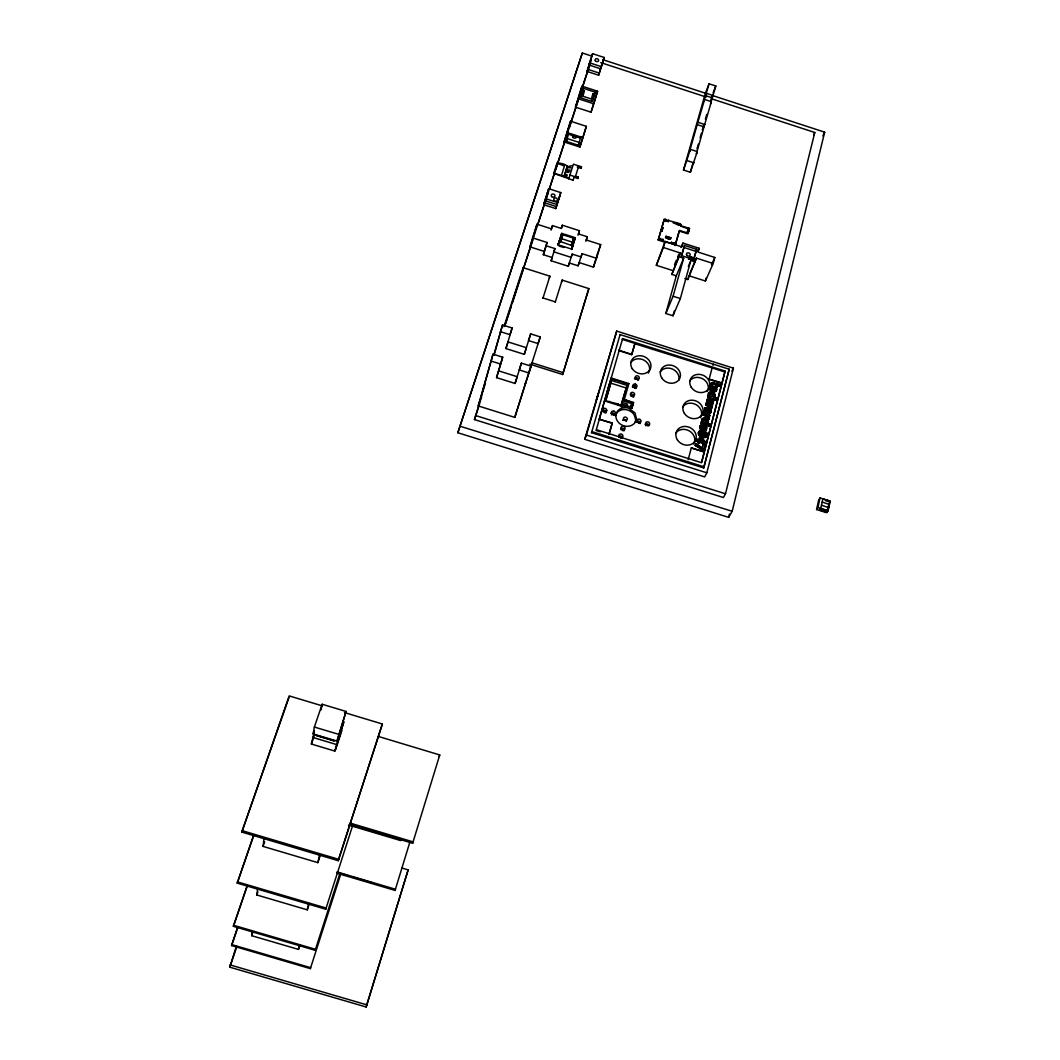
<?xml version="1.0" encoding="UTF-8"?>
<svg xmlns="http://www.w3.org/2000/svg" width="1060" height="1060" viewBox="0 0 1060 1060"><rect width="100%" height="100%" fill="white"/><g stroke="black" fill="none" stroke-linecap="round" stroke-linejoin="round"><path stroke-width="1.5" d="M708.305 410.127L707.471 407.53L704.754 408.206M702.753 433.924L703.31 435.686L705.708 435.435M715.222 389.815L714.334 387.841L715.367 388.887L715.01 390.279M708.358 410.578L708.57 411.863L709.59 411.903M699.732 432.877L701.998 435.196L701.428 433.673M707.166 411.161L707.365 410.127M707.325 410.511C705.933 414.778 704.979 406.033 707.219 410.021M707.629 417.812C696.619 411.346 709.59 415.123 707.365 418.766C711.817 420.104 707.537 414.738 708.252 416.699M704.582 408.656C705.39 410.406 703.588 411.439 704.874 410.803M341.002 873.334L310.355 968.615L231.583 945.56L237.559 927.407M339.916 873.413L315.165 950.303L233.385 926.321L247.338 885.047M352.98 824.534L325.738 909.215L237.241 883.126L253.499 835.373M401.846 868.008L408.14 869.889L366.164 1007L229.795 967.184L236.406 946.156M344.526 712.585L382.355 723.993L338.233 860.693L241.799 832.087L289.181 695.89L322.412 705.907M711.167 383.707L710.862 384.899C712.837 385.615 713.433 382.236 716.467 385.138L716.03 386.542L717.342 386.635L716.03 386.542M708.438 409.862C708.199 415.692 710.134 407.901 709.842 411.081M689.344 259.117C687.768 254.599 695.917 258.256 691.478 260.071M709.975 387.88C712.373 394.386 708.358 389.921 710.518 386.767A2.955 2.531 26.2 0 1 712.002 385.919L716.229 387.629A3.299 2.836 26.3 0 1 716.745 389.365L716.269 390.915M635.351 421.973L635.655 419.588L634.172 414.831A10.481 9.143 23.1 0 0 623.85 409.505A10.481 9.143 23.1 0 0 615.396 415.692M698.421 432.44C697.917 436.415 704.622 438.999 707.153 436.137M637.563 379.917L636.716 378.566L635.417 378.963M309.321 903.571L307.267 909.838L256.825 894.985L257.567 889.115M299.98 944.738L298.456 949.402L251.737 935.715L252.293 931.409M320.438 854.797L317.854 862.641L263.052 846.397L264.033 838.672M630.607 396.016L632.051 395.115L632.621 396.917M701.084 427.021L701.892 428.558L703.098 426.835M713.592 396.122L712.784 394.161L709.988 394.002L710.014 395.804L712.837 396.692M702.913 420.621C704.092 426.703 710.372 419.005 703.111 420.33L702.767 420.886M708.319 422.185L708.239 420.197L706.397 418.594A4.876 4.227 26.7 0 0 704.449 418.104L703.231 418.236A2.663 2.305 26.6 0 0 701.919 419.243L701.561 420.091M715.01 396.122L714.944 394.161L713.115 392.571A4.849 4.16 26.4 0 0 711.167 392.081L709.962 392.213A2.65 2.266 26.3 0 0 708.663 393.207L708.239 394.585M710.942 411.956L711.22 410.724M699.653 427.895L699.918 426.637M708.451 393.764L708.848 396.056L708.411 394.837M707.325 435.62L707.537 434.759A3.114 2.69 27 0 0 707.033 433.103L706.172 432.228A3.736 3.233 27 0 0 703.893 431.46L701.879 432.493M701.694 419.826L702.091 422.118L701.614 420.369M716.52 390.266L716.613 389.643A3.299 2.836 26.3 0 0 716.083 387.907L711.87 386.198A2.955 2.531 26.2 0 0 710.385 387.046L710.067 387.549M701.521 433.129L702.038 435.183M334.867 751.09L343.798 721.913L334.867 751.09L311.362 744.027L314.078 732.831M313.151 733.931L314.369 727.041L322.147 704.251L346.063 711.459L336.987 741.099L313.151 733.931L314.171 730.923M321.114 709.895L322.147 704.251M705.404 428.558L704.94 427.193L703.946 428.373M336.987 741.099L346.063 711.459M829.914 501.605L826.774 512.709L816.584 509.516L817.936 507.501L828.138 510.708L820.48 508.72L819.592 510.032L826.906 512.325L827.489 509.661M828.522 507.965L829.225 504.785M828.032 510.867L830.205 501.168L820.029 497.962L818.691 499.989L816.584 509.516M817.936 507.501L820.029 497.962M298.456 949.402L299.384 945.228M307.267 909.838L308.54 904.14M317.854 862.641L319.537 855.142M710.915 384.449L711.392 383.058M557.149 163.253L564.516 165.983M567.1 167.043C568.438 164.194 555.678 161.822 557.03 163.797M591.785 56.087L582.337 53L457.854 432.745L728.657 517.346L732.182 511.291L824.68 132.169L712.956 95.665M728.657 517.346L729.439 514.126M481.677 396.705L474.429 419.575L723.41 497.511L725.517 493.788L814.782 132.487L712.505 99.097M620.1 334.576L591.506 432.718L703.734 467.937L729.201 369.211L620.1 334.576L619.649 335.728M706.835 472.8L733.414 368.151L616.708 331.091L584.722 439.317L704.648 476.907L706.835 472.8L586.418 435.037L584.722 439.317M719.396 386.383L717.487 385.787L719.396 386.383L719.926 384.581L717.885 384.263L719.926 384.581M695.731 443.464C703.138 449.042 706.265 450.884 695.731 443.464L695.161 445.425L703.257 450.738L704.754 445.134L702.979 444.882L704.754 445.134M705.046 443.756L699.799 442.1L705.046 443.756L705.549 442.073L701.322 437.091L699.706 436.587L705.549 442.073M702.223 421.88L701.402 421.615L700.885 423.377L709.749 426.173L710.279 424.344L706.914 423.589L710.279 424.344M708.968 395.804L708.159 395.539L707.643 397.275L716.441 400.057L716.971 398.242L713.632 397.513L716.971 398.242M701.587 462.067L725.106 371.079L622.631 338.564L622.299 339.412L634.94 343.427L631.694 354.663L619.014 350.648L619.398 349.442M725.106 371.079L701.627 462.73L596.303 429.658L622.631 338.564M703.734 467.937L729.201 369.211M310.355 968.615L310.606 967.674L231.676 944.566M315.165 950.303L315.43 949.296L233.478 925.247M325.738 909.215L326.043 908.022L237.347 881.867M338.233 860.693L382.355 723.993M701.137 426.862C704.357 425.815 701.667 422.94 700.156 425.974M699.772 432.798L700.951 432.44L701.468 430.691L698.977 431.486M702.343 426.425L702.873 424.662M716.414 390.636L714.824 392.014L712.055 391.789L713.221 387.483L711.366 388.079M698.46 441.371L696.314 441L698.46 441.371L698.063 442.669L699.521 443.133L699.931 441.834M700.183 440.602L700.846 438.283C709.697 445.359 693.359 438.058 703.35 441.251M715.142 390L713.552 390.597L714.201 388.106M713.552 390.597L714.334 387.841M703.337 426.504L703.933 425.762A1.444 1.245 26.8 0 1 705.284 425.577C708.146 426.305 706.689 431.658 703.866 430.837L705.456 428.267M709.087 410.18L709.63 408.352L711.074 410.988M703.866 430.837L704.383 429.088M711.618 382.832L716.719 383.892L717.09 382.686L718.256 383.058L717.885 384.263M703.217 441.556L700.846 438.283M709.445 417.07L709.962 415.321L703.416 413.572L709.962 415.321M706.225 402.999L710.77 403.33L706.225 402.999L705.682 404.867L711.604 408.656L712.148 406.801L708.093 404.39L712.148 406.801M707.961 404.642L712.532 405.052L713.062 403.277L708.968 400.971L713.062 403.277M708.835 401.223L713.433 401.568L713.99 399.66L707.153 399.421L713.99 399.66M717.196 386.9L717.633 385.509M702.025 448.579L703.111 444.617M688.178 459.709L691.305 447.916L704.171 451.971L691.305 447.916M721.728 383.19L709.127 379.202L712.121 367.926L724.682 371.914M696.314 441L696.831 439.238L698.858 439.874L696.831 439.238M703.019 415.123L703.562 413.294M710.796 412.525L709.021 413.97L703.681 412.565L704.224 410.724M710.637 403.608L706.609 401.303L707.153 399.421M698.726 440.139L699.706 436.587M711.287 391.445L711.525 389.59A1.643 1.405 26.2 0 1 711.26 388.344M567.153 166.831L571.539 165.718M572.002 248.278C573.208 244.515 570.783 252.174 571.923 248.53M684.866 278.581L687.861 279.535L688.894 275.732L705.404 281.019L706.198 278.011M705.404 281.019L713.181 263.503L714.798 257.461L698.09 252.094L699.136 248.278L682.918 243.058L681.09 247.51M681.063 224.733L680.573 226.231L681.063 224.733L680.228 223.779L664.236 219.314L658.22 240.077L665.918 242.554M693.386 260.098L696.645 249.325L684.535 245.43L681.262 256.202M696.645 249.325L693.823 259.607L681.673 255.712L684.535 245.43M687.861 279.535L696.433 258.136L713.181 263.503M676.293 275.825L671.815 274.394L679.102 256.745L683.647 258.203L676.293 275.825L665.812 313.495L672.981 315.774L674.279 311.07M672.981 315.774L680.361 298.562L690.828 260.508L695.387 261.966M665.812 313.495L673.087 296.243L683.647 258.203M531.047 366.15L528.913 372.961L519.241 369.913L521.401 363.116L531.047 366.15L514.789 417.388L478.232 405.927L493.019 354.159L502.692 357.207L496.557 377.625L515.081 383.455L517.214 376.711L498.73 370.881M481.399 395.711L493.019 354.159M671.815 274.394L680.162 252.916L663.388 247.523L656.339 265.305L672.875 270.591M679.102 256.745L680.162 252.916M682.918 243.058L681.858 246.874L665.097 241.494L656.339 265.305M680.812 225.648L689.451 228.43L688.377 232.299L687.291 231.954L688.364 228.377L689.451 228.735L688.364 228.377M688.377 232.299L688.125 233.2L679.473 230.417L675.154 245.509L679.221 231.027L687.874 233.81L689.451 228.43M493.788 355.06L502.533 324.969L512.126 328.004L505.938 348.555L524.289 354.345L526.396 347.72L508.071 341.93L505.938 348.555M494.066 355.113L502.533 324.969M675.392 244.913L674.319 244.569L674.809 243.058L671.325 242.621L674.809 243.058M677.009 222.746L676.505 224.256L679.725 225.29L680.228 223.779M624.154 405.967L631.813 408.378L633.549 402.482L624.38 399.593L633.31 403.025M633.549 402.482L632.051 407.835L622.617 405.476M582.337 53L457.854 432.745M620.961 406.669L622.339 406.483L622.843 404.933M624.141 400.137L628.898 383.601L611.116 377.983L607.022 391.71L608.162 392.067M670.808 237.851L670.317 239.361L665.455 237.798L665.945 236.3L670.808 237.851L665.945 236.3M710.902 102.449L715.805 85.993L709.06 83.793L705.337 93.505L683.501 170.037L690.378 172.263L693.028 162.895M697.003 148.824L698.341 144.133M700.103 137.88L701.428 133.202M702.316 130.075L703.641 125.385M705.404 119.131L706.742 114.44M710.717 100.382L712.042 95.691M671.563 242.024L671.073 243.522L674.319 244.569M704.012 126.829L696.38 153.859L697.268 151.593L690.378 149.354L689.49 151.62L697.188 124.603L704.582 99.468L711.366 101.68L704.012 126.829L697.188 124.603M690.378 172.263L697.268 151.593M626.818 406.338L627.441 404.125L622.034 402.429L621.081 405.728L621.769 404.085L632.105 407.345L631.813 408.378M522.593 269.624L523.15 267.663L549.901 276.196L549.305 278.131M669.682 243.084L662.792 240.872L663.282 239.361L659.797 238.911M665.548 219.062L665.057 220.56L668.29 221.593L668.78 220.096M609.275 433.368L612.256 423.019L599.192 419.217L612.137 423.284M631.694 354.663L634.94 343.427M709.06 83.793L703.694 101.786L704.582 99.468M608.97 434.547L612.256 423.019M683.501 170.037L690.378 149.354M605.658 400.759L618.046 404.046L617.768 405.052M621.081 405.092L627.03 385.35L623.625 384.276L624.128 382.726L610.891 378.552M663.388 247.523L665.097 241.494M621.187 406.126L621.769 404.085M622.034 402.429L627.533 383.8L628.898 383.601M630.713 407.53L631.654 404.218L632.793 404.575M544.376 251.458L547.053 242.475L532.57 237.851L537.009 224.216L551.425 228.827L552.459 225.608L561.31 228.443L562.343 225.223L579.462 230.709L578.455 233.942L587.293 236.764L586.299 239.997L600.662 244.608L596.502 258.296L582.072 253.671L581.066 256.944L572.161 254.095L568.279 266.245L551.147 260.773L552.18 257.527L543.329 254.705L544.376 251.458L530 246.861L532.822 237.228M534.2 233.81L537.009 224.216M560.17 194.629L555.771 208.608L543.714 204.726L548.696 188.706L560.78 192.589L558.965 198.684M546.933 194.815L548.696 188.706M658.22 240.077L664.236 219.314M658.459 239.481L659.532 239.825L660.035 238.315M660.963 230.722L662.049 231.067L663.057 227.754L661.745 228.019L663.057 227.754M564.132 141.96L570.545 121.198L586.339 126.326L583.477 135.812L579.873 147.062L564.132 141.96L570.545 121.198M623.625 384.276L611.527 380.46L605.87 400.031M612.031 378.91L605.591 401.21L604.452 400.852L622.339 406.483M609.023 402.296L609.314 401.29M614.933 381.534L615.436 379.983M496.557 377.625L502.692 357.207M575.474 107.139L581.993 86.165L597.588 91.239L595.018 99.746L591.029 112.188L575.474 107.139L581.993 86.165M566.385 141.404L567.299 138.595L579.224 142.451L578.323 145.273L566.385 141.404L568.478 134.196L580.482 138.078M587.081 71.444L589.585 62.831L601.206 66.621L598.635 75.22L587.081 71.444L590.672 60.181M590.049 62.341L592.567 53.689L604.147 57.465L601.563 66.091M599.192 419.217L604.664 400.296M604.849 399.461L607.247 391.153M592.911 93.81L594.501 94.314L595.137 92.18L583.424 88.364L580.88 96.964L582.867 96.222L591.361 98.978L592.54 100.753L594.09 95.599L592.911 93.81L591.361 98.978M586.418 435.037L616.708 331.091M573.301 179.551L573.076 180.253L553.916 173.376L554.34 171.972M582.867 96.222L584.391 91.041L582.801 90.511M555.771 208.608L560.78 192.589M543.329 254.705L547.053 242.475M551.107 230.139L552.459 225.608M554.221 172.329L554.698 170.792M564.013 176.623L564.437 175.231L566.954 175.894M578.323 145.273L580.959 136.687M568.756 178.862L573.38 164.181L581.49 166.791L581.026 168.288L577.236 167.069M579.873 147.062L586.339 126.326M591.029 112.188L597.588 91.239M560.634 241.773L562.807 234.724L573.645 238.195L571.366 245.377M561.8 174.383L564.172 166.844M573.076 180.253L574.215 176.53L574.003 177.232L577.806 178.464L578.27 176.967L575.553 176.093L578.561 166.619L581.251 167.586M366.164 1007L408.14 869.889M568.279 266.245L569.299 262.999L578.124 265.808L579.131 262.562L593.454 267.133L597.601 253.512M529.801 364.15L562.661 374.511L588.83 288.598L562.158 280.092L561.535 282.026M562.661 374.511L588.83 288.598M564.331 175.576L564.808 174.052L567.259 174.887M551.147 260.773L554.923 248.583L546.006 245.734M561.416 228.244L562.343 225.223M572.294 247.338L572.745 245.907L559.269 241.137L559.004 241.985M336.643 873.122L395.062 890.426L409.889 842.051M349.826 824.534L412.658 843.256L439.741 754.945L378.327 736.448M554.618 171.018L555.109 169.454M515.081 383.455L521.401 363.116M524.289 354.345L530.663 333.873L540.229 336.908L538.122 343.599L528.542 340.565L530.663 333.873M559.19 241.481L560.462 237.374L561.84 237.811L560.568 241.932M561.707 233.359L558.09 244.767L571.764 249.14L575.328 237.718L561.707 233.359L560.753 236.446L562.131 236.883L561.84 237.811M572.745 245.907L574.056 241.72L572.678 241.282M564.728 174.277L565.218 172.714M562.131 236.883L562.807 234.724M555.069 169.547L555.559 167.997M558.13 244.781L558.938 242.197M558.169 244.621L558.766 242.714L558.063 244.913M555.215 302.232L562.158 280.092M572.161 254.095L571.141 257.368L553.876 251.856L554.923 248.583M565.179 172.806L566.146 169.759M514.789 417.388L525.773 382.355M571.406 245.218L573.645 238.195M572.44 246.874L572.585 246.384M571.87 248.689L572.36 247.165M555.546 168.05L556.036 166.499M577.806 178.464L578.27 176.967M581.026 168.288L581.49 166.791M542.919 298.324L549.901 276.196M524.885 385.231L540.229 336.908M569.578 171.839L566.093 169.944L566.57 168.394M604.147 57.465L600.569 68.781L588.962 64.991L592.567 53.689M598.635 75.22L602.212 63.944M595.137 92.18L592.142 101.535L580.39 97.719L583.424 88.364M575.328 237.718L574.334 240.792L572.957 240.355M555.983 166.685L556.474 165.135M512.126 328.004L509.966 334.682L500.36 331.647M564.582 174.873L564.158 176.185L553.916 173.376M578.005 235.214L579.462 230.709M478.232 405.927L484.963 384.753M503.977 326.613L523.15 267.663M530 246.861L534.412 233.293M543.714 204.726L548.113 190.747M504.639 326.135L590.844 61.109M474.429 419.575L479.544 403.86M505.607 323.711L511.225 306.433M512.245 303.293L532.69 240.435M537.804 224.72L548.537 191.714M549.557 188.574L554.672 172.859M555.692 169.719L565.404 139.854M569.485 127.279L578.177 100.568M582.775 86.43L589.93 64.421M566.477 168.712L567.206 166.46M707.696 417.945L709.127 419.005M556.381 165.453L556.831 164.022M585.809 241.256L587.293 236.764M578.124 265.808L582.072 253.671M335.517 749.751L341.969 730.393M251.737 935.715L252.797 932.601M605.803 413.002L605.962 412.552A2.107 1.842 21.9 0 0 602.703 410.458M229.795 967.184L236.698 946.978M256.825 894.985L257.898 891.844M311.362 744.027L314.409 735.083M556.712 164.432L557.322 162.723M263.052 846.397L264.669 841.706M231.583 945.56L237.996 926.877M597.482 254.055L600.662 244.608M233.385 926.321L247.404 885.656M593.454 267.133L596.648 257.646M710.65 412.804L711.074 411.691M237.241 883.126L253.897 835.161M241.799 832.087L288.943 697.639M567.405 165.97L567.06 166.963L569.843 166.791M439.184 756.482L439.741 754.945M621.133 438.297L620.564 436.813L618.987 437.184M395.062 890.426L395.499 889.26L336.961 871.916M412.658 843.256L413.175 841.892L350.197 823.116M705.47 409.875L707.126 409.677M706.238 429.843L706.596 427.14L705.152 425.842A1.444 1.245 26.8 0 0 703.8 426.027M713.115 92.922L715.805 85.993M665.057 220.56L668.29 221.593M710.465 103.999L711.366 101.68M699.785 426.902L700.289 425.709M662.049 231.067L661.202 230.113M659.532 239.825L663.017 240.262M707.457 435.355C705.947 440.377 695.837 436.216 698.818 431.566M708.133 422.662L708.451 421.92M714.824 396.599L715.155 395.857M701.375 433.394L701.707 432.652M591.506 432.718L591.944 431.632L704.29 466.89M676.505 224.256L679.977 224.68L679.725 225.29M624.128 382.726L627.533 383.8M674.544 264.616L676.373 260.177M677.592 257.222L678.811 254.268M709.789 394.24L710.491 396.506L713.393 396.427M618.046 404.046L620.113 405.304M687.291 231.954L688.629 231.703M700.951 427.286L702.488 426.16M634.596 386.078L635.417 384.144M689.278 257.487L688.722 259.077A7.009 1.961 -41.8 0 0 689.225 257.991L689.941 256.944M688.801 259.501L689.146 258.706M690.391 256.825L689.782 258.176A7.976 2.226 -41.8 0 1 689.451 258.746M690.868 256.811L690.259 258.19A8.4 2.345 -41.8 0 1 689.901 258.799M691.358 256.904L690.722 258.309A8.745 2.438 -41.8 0 1 690.351 258.945M691.809 257.116L691.173 258.534A8.983 2.504 -41.8 0 1 690.802 259.17M688.351 266.378L690.219 261.979M692.206 257.408L691.571 258.825A9.103 2.544 -41.8 0 1 691.186 259.488M692.511 257.765L691.875 259.197M692.352 259.037L692.71 258.176M692.432 259.462L692.789 258.613M631.654 404.218L630.263 407.49L626.513 406.311M697.878 251.22L699.136 248.278M689.53 274.262L696.433 258.136M704.9 407.941L704.741 411.068M711.551 264.775L714.798 257.461M711.512 387.801L711.128 388.623A1.643 1.405 26.3 0 0 711.392 389.855L711.777 389.815M621.067 429.737L622.776 429.207L623.055 430.917M632.979 387.457L634.397 386.82L635.139 388.424M602.769 411.717L604.491 411.2L604.77 412.897M708.994 419.27L708.385 416.447M813.683 134.792L814.782 132.487M822.838 135.958L824.68 132.169M713.022 365.369L713.565 364.256M712.121 367.926L634.821 343.718M709.127 379.202L721.86 382.925M710.862 384.899L712.346 385.045M708.159 395.539L708.835 396.069M707.643 397.275L716.441 400.057M706.609 401.303L710.77 403.33M713.221 387.483L711.763 387.748M705.682 404.867L711.604 408.656M712.055 391.789L716.03 391.14M716.719 383.892L712.678 382.329L711.26 383.322M717.09 382.686L718.256 383.058M716.467 385.138L712.81 384.343M703.681 412.565L710.319 413.241M701.402 421.615L702.091 422.145M700.885 423.377L709.749 426.173M709.63 408.352L710.942 410.048M713.433 401.568L708.968 400.958M712.532 405.052L708.106 404.377M701.15 428.346L701.044 427.379M701.508 428.571L702.369 428.028M701.468 430.691L699.348 431.208M700.951 432.44L699.573 433.567L701.866 435.461M731.917 371.093L733.414 368.151M695.161 445.425L699.017 447.055L703.257 450.738M698.063 442.669L699.521 443.133M639.14 423.496L638.756 421.999L637.007 422.436M703.615 428.969L704.078 428.108M705.576 435.7L705.258 433.527L702.899 433.712M702.621 434.189L703.032 433.447M702.965 427.1L703.482 426.239M703.231 429.565L703.747 428.704M820.705 508.561L822.904 498.863L830.205 501.168M828.178 506.481L829.185 504.653M829.41 504.494L822.202 502.042M828.721 507.674L821.513 505.223M826.906 512.325L827.807 511.013M701.574 432.917L702.012 432.228M708.265 422.397L706.927 423.563M714.97 396.321L713.645 397.487M705.39 428.664L704.701 429.38M702.899 420.568L705.324 419.892L707.02 421.92L705.417 422.794L702.86 420.992M700.422 425.563L702.727 424.941M703.363 429.3L700.779 429.976L699.785 427.63M707.961 422.808L707.06 423.298M714.665 396.731L713.778 397.208M705.841 430.241L703.999 430.572M702.276 432.149L703.76 431.725A3.723 3.233 27 0 1 706.026 432.493L706.901 433.368A3.1 2.69 27 0 1 707.404 435.024M709.856 394.28L711.909 394.121L713.645 395.764M702.886 429.777L700.912 429.711L699.812 428.121M582.39 91.783L584.391 91.041M705.258 407.702L707.338 407.808L708.319 409.385M714.798 390.266L713.685 390.332M705.245 435.713L702.74 434.52M703.363 433.46L705.125 433.792L705.854 435.209M566.808 167.692L570.889 167.758M566.093 169.944L570.134 170.077M568.2 171.892L565.656 171.309L568.014 172.475M229.994 964.891L367.012 1004.906M241.932 830.603L338.604 859.276M342.168 873.904L346.885 875.308M353.179 877.176L357.896 878.568M361.036 879.495L372.047 882.755M348.501 825.038L400.759 840.606M316.476 735.348L334.284 740.701M316.304 735.6L334.271 741.006M312.541 737.336L336.272 744.465M314.369 727.041L338.431 734.275M475.556 415.52L725.517 493.788M459.629 426.08L732.182 511.291M608.109 388.172L609.248 388.53M607.897 388.715L609.036 389.073M622.724 400.786L633.032 404.032M490.807 360.957L500.492 364.004M825.382 500.611L829.768 501.99M595.972 430.466L600.304 431.817M619.133 350.37L631.813 354.384M707.404 411.532L705.536 410.021M610.494 383.044L625.957 387.933M531.948 362.798L563.297 372.696M543.011 297.966L555.347 301.888M561.601 238.699L572.36 242.144M559.203 246.132L563.933 247.483M673.087 296.243L680.361 298.562M569.909 175.046L578.018 177.749M673.179 222.878L680.812 225.343M682.017 226.694L689.212 229.013M545.463 198.644L557.587 202.54M666.674 238.195L669.099 238.977M544.88 200.685L556.977 204.567M544.297 202.712L556.381 206.594M683.713 247.404L695.81 251.299M687.158 160.656L694.075 162.895M566.875 132.474L582.735 137.614M587.704 69.297L599.271 73.074M698.076 122.311L704.913 124.537M577.938 98.646L593.587 103.734M706.344 93.293L713.115 95.506M602.795 59.678L706.662 93.611M705.456 95.625L712.214 97.838M600.795 62.619L706.212 97.043M565.364 176.675L568.981 178.16M715.089 395.526L712.982 392.849A4.849 4.16 26.4 0 0 711.035 392.359L709.829 392.478A2.65 2.266 26.3 0 0 708.53 393.472M708.398 421.575L706.265 418.859A4.876 4.227 26.7 0 0 704.304 418.369L703.085 418.501A2.663 2.305 26.6 0 0 701.786 419.508M647.991 425.709L646.534 424.517L645.673 425.723M613.793 414.977L612.375 413.744L611.448 414.924M688.934 258.296A6.546 1.828 -41.8 0 1 688.457 259.21M689.596 257.779A7.473 2.094 -41.8 0 1 689.04 258.799M614.667 415.189A2.107 1.828 22.4 0 0 613.356 413.135L613.038 413.042A2.08 1.815 22.4 0 0 611.063 413.374M618.563 436.296A2.107 1.855 23.2 0 1 622.074 438.376M620.723 428.664A2.107 1.842 23.1 0 1 624.221 430.731M636.649 421.416A2.107 1.828 23.7 0 1 640.134 423.483M645.01 424.517A2.094 1.828 24.2 0 1 648.866 425.723M630.303 394.691A2.094 1.815 22.9 0 1 633.575 397.169M632.33 386.754A2.08 1.802 22.9 0 1 636.093 388.437M634.463 378.937A2.08 1.789 22.9 0 1 636.928 377.837A2.08 1.789 22.9 0 1 638.411 380.182M675.644 433.394A10.441 9.089 26.2 0 1 689.437 430.996A10.441 9.089 26.2 0 1 693.624 444.007M630.74 362.652A10.295 8.838 22.8 0 1 644.427 360.426A10.295 8.838 22.8 0 1 648.428 373.054M689.53 381.255A10.269 8.811 25.6 0 1 703.058 379.003A10.269 8.811 25.6 0 1 707.206 391.657M622.644 420.25A1.974 1.722 23.1 0 1 626.288 421.403M660.142 371.954A10.295 8.838 24.2 0 1 672.583 369.105A10.295 8.838 24.2 0 1 678.797 380.262M682.627 407.119A10.361 8.957 25.9 0 1 696.301 404.787A10.361 8.957 25.9 0 1 700.474 417.627M598.45 393.273L596.489 399.58L598.45 393.273M636.371 418.541L636.185 420.078A10.494 9.156 23.1 0 1 629.03 426.173A10.494 9.156 23.1 0 1 619.014 423.019L617.344 420.966A10.494 9.156 23.1 0 1 617.9 410.671A10.494 9.156 23.1 0 1 628.659 408.14L634.993 412.936L636.384 418.488M606.731 410.644L606.572 411.094A2.107 1.842 21.9 0 1 603.114 411.267A2.107 1.842 21.9 0 1 604.12 408.325A2.107 1.842 21.9 0 1 606.731 410.644M614.137 411.24L613.819 411.134A2.094 1.815 22.4 0 0 611.328 412.26A2.094 1.815 22.4 0 0 612.812 414.645L613.17 414.751A2.107 1.842 22.4 0 0 614.999 411.876L614.137 411.24M572.837 137.323A1.855 1.113 18.8 0 0 575.938 137.8A1.855 1.113 18.8 0 0 574.162 135.799A1.855 1.113 18.8 0 0 572.837 137.323M595.349 60.725A1.815 1.444 18.4 0 0 598.436 61.056A1.815 1.444 18.4 0 0 596.859 58.684A1.815 1.444 18.4 0 0 595.349 60.725M686.721 255.142A1.908 1.59 23 0 0 689.954 255.433A1.908 1.59 23 0 0 688.245 252.836A1.908 1.59 23 0 0 686.721 255.142M623.717 419.588A1.987 1.722 23.1 0 0 627.083 419.839A1.987 1.722 23.1 0 0 625.347 417.07A1.987 1.722 23.1 0 0 623.717 419.588M619.08 436.693A2.12 1.855 23.2 0 0 622.67 436.945A2.12 1.855 23.2 0 0 620.816 433.977A2.12 1.855 23.2 0 0 619.08 436.693M621.24 429.035A2.107 1.842 23.1 0 0 624.83 429.287A2.107 1.842 23.1 0 0 622.975 426.332A2.107 1.842 23.1 0 0 621.24 429.035M637.206 421.774A2.107 1.828 23.7 0 0 640.783 422.026A2.107 1.828 23.7 0 0 638.928 419.084A2.107 1.828 23.7 0 0 637.206 421.774M645.898 424.503A2.107 1.828 24.2 0 0 649.462 424.768A2.107 1.828 24.2 0 0 647.607 421.827A2.107 1.828 24.2 0 0 645.898 424.503M630.832 394.983A2.094 1.815 22.9 0 0 634.383 395.248A2.094 1.815 22.9 0 0 632.542 392.333A2.094 1.815 22.9 0 0 630.832 394.983M633.178 386.661A2.08 1.802 22.9 0 0 636.716 386.94A2.08 1.802 22.9 0 0 634.887 384.038A2.08 1.802 22.9 0 0 633.178 386.661M635.51 378.393A2.08 1.789 22.9 0 0 639.048 378.672A2.08 1.789 22.9 0 0 637.206 375.783A2.08 1.789 22.9 0 0 635.51 378.393M677.393 439.874A10.481 9.116 26.2 0 0 695.095 441.106A10.481 9.116 26.2 0 0 685.701 426.438A10.481 9.116 26.2 0 0 677.393 439.874M632.224 368.655A10.322 8.864 22.8 0 0 649.74 369.993A10.322 8.864 22.8 0 0 640.611 355.736A10.322 8.864 22.8 0 0 632.224 368.655M691.305 387.35A10.295 8.825 25.6 0 0 708.689 388.649A10.295 8.825 25.6 0 0 699.428 374.365A10.295 8.825 25.6 0 0 691.305 387.35M661.784 378.022A10.322 8.864 24.2 0 0 679.261 379.334A10.322 8.864 24.2 0 0 670.053 365.037A10.322 8.864 24.2 0 0 661.784 378.022M684.402 413.413A10.401 8.97 25.9 0 0 701.945 414.672A10.401 8.97 25.9 0 0 692.617 400.19A10.401 8.97 25.9 0 0 684.402 413.413M554.3 200.512A1.895 1.563 17.7 0 0 557.428 200.102A1.895 1.563 17.7 0 0 555.122 197.942A1.895 1.563 17.7 0 0 554.3 200.512M551.809 196.63A1.895 1.563 17.6 0 0 554.937 196.206A1.895 1.563 17.6 0 0 552.644 194.046A1.895 1.563 17.6 0 0 551.809 196.63"/></g></svg>
